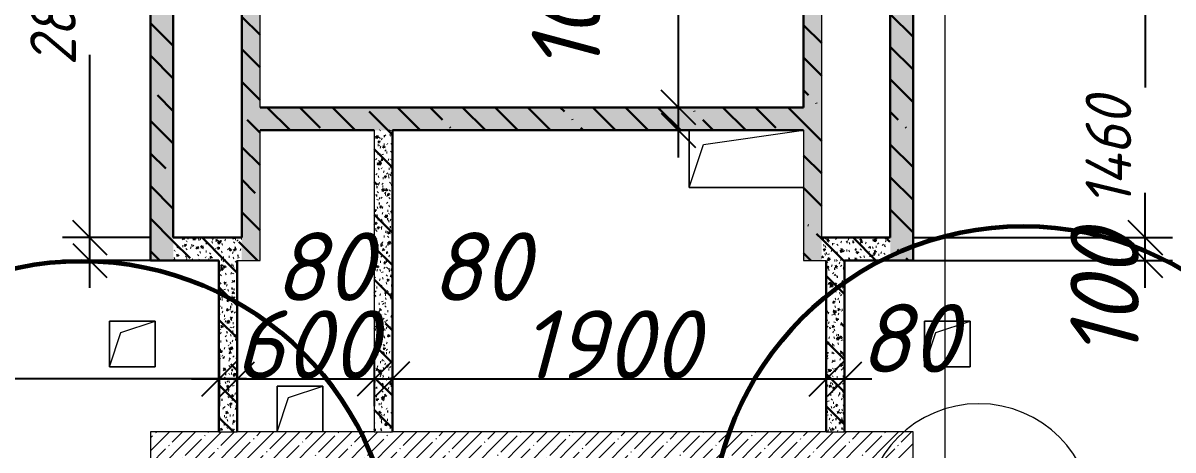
# Model space of a CAD drawing. Header units: millimetres. Extents: x 12986 to 523328, y -9759 to 30092.
# Drawn here: x 305618 to 310655, y 1135 to 3003 of the extents above; entities that cross this region are included whole.
import ezdxf

# ---------------------------------------------------------------- set-up
doc = ezdxf.new("R2010")
doc.units = ezdxf.units.MM
for name, color, linetype, lineweight in [('0) ПГП', 1, 'Continuous', 30), ('2) Расчет', 1, 'Continuous', 30), ('4) ПГП красный расчет', 12, 'Continuous', 30), ('A-ANNO-DIMS', 7, 'Continuous', 9), ('A-AREA-IDEN', 7, 'Continuous', 9), ('A-FLOR', 7, 'Continuous', 9), ('A-GENM', 7, 'Continuous', 9), ('A-WALL-FNSH-4', 250, 'Continuous', 13), ('A-WALL-PATT-1', 7, 'Continuous', 5), ('Оси-1', 7, 'Continuous', 20)]:
    doc.layers.add(name, color=color, linetype=linetype, lineweight=lineweight)
doc.layers.add('0)Допникки кружки', color=7, linetype='Continuous', plot=False)
doc.layers.add('A-WALL-3', color=7, linetype='Continuous', lineweight=5, true_color=0x000000)
doc.layers.add('A-WALL-5', color=7, linetype='Continuous', lineweight=13, true_color=0x008000)
doc.styles.add('ISOCPEUR_I_2', font='isocpeui.ttf', dxfattribs={"height": 300})
doc.styles.add('ISOCPEUR_I_3', font='isocpeui.ttf', dxfattribs={"width": 0.9, "height": 200})
doc.dimstyles.new('ISO-2_0_0_9К_СРЕДНИЙ', dxfattribs={"dimscale": 304.8, "dimtxt": 199.196235, "dimasz": 0.492126, "dimexe": 0.393701, "dimexo": 0, "dimgap": 0, "dimtad": 1, "dimdec": 0, "dimzin": 0, "dimdsep": 46, "dimtxsty": 'ISOCPEUR_I_2', "dimblk1": 'OBLIQUE', "dimblk2": 'OBLIQUE', "dimsah": 1, "dimcen": 0.09, "dimdle": 0.393701, "dimazin": 0, "dimtfac": 1, "dimtdec": 4, "dimtix": 1, "dimtmove": 2, "dimatfit": 3, "dimfxl": 1, "dimtvp": 1, "dimtolj": 1, "dimtzin": 0, "dimarcsym": 2})
doc.dimstyles.new('ISO-2_0_0_9К_СРЕДНИЙ_1', dxfattribs={"dimscale": 304.8, "dimtxt": 199.196235, "dimasz": 0.492126, "dimexe": 0.393701, "dimexo": 0, "dimgap": 0, "dimtad": 1, "dimdec": 0, "dimzin": 0, "dimdsep": 46, "dimtxsty": 'ISOCPEUR_I_3', "dimblk1": 'OBLIQUE', "dimblk2": 'OBLIQUE', "dimsah": 1, "dimcen": 0.09, "dimdle": 0.393701, "dimazin": 0, "dimtfac": 1, "dimtdec": 4, "dimtix": 1, "dimtmove": 2, "dimatfit": 3, "dimfxl": 1, "dimtvp": 1, "dimtolj": 1, "dimtzin": 0, "dimarcsym": 2})
doc.dimstyles.new('ISO-2_0_0_9К_СРЕДНИЙ_2', dxfattribs={"dimscale": 304.8, "dimtxt": 199.196235, "dimasz": 0.492126, "dimexe": 0.393701, "dimexo": 0, "dimgap": 0, "dimtad": 1, "dimdec": 0, "dimzin": 0, "dimdsep": 46, "dimtxsty": 'ISOCPEUR_I_2', "dimblk1": 'OBLIQUE', "dimblk2": 'OBLIQUE', "dimsah": 1, "dimcen": 0.09, "dimdle": 0.393701, "dimazin": 0, "dimtfac": 1, "dimtdec": 4, "dimtix": 1, "dimtmove": 0, "dimatfit": 3, "dimfxl": 1, "dimtvp": 1, "dimtolj": 1, "dimtzin": 0, "dimarcsym": 2})
pattern_1 = [(50, (239096.85, -2765.93), (72.873764, -6.37607), [7.62, -83.82]), (355, (239096.85, -2765.93), (-14.09699, 76.422444), [6.096, -67.056]), (100.451, (239102.924, -2766.464), (58.776964, 70.04687), [6.476, -71.236]), (46.184, (239096.85, -2745.61), (108.43142, -16.81745), [11.43, -125.73]), (96.636, (239105.89, -2747.01), (94.961, 98.97089), [9.714, -106.854]), (351.184, (239096.85, -2745.61), (94.96227, 98.97018), [9.144, -100.584]), (21, (239107.01, -2750.69), (60.64565, -40.90654), [7.62, -83.82]), (326, (239107.01, -2750.69), (24.72083, 73.67493), [6.096, -67.056]), (71.451, (239112.065, -2754.1), (85.36689, 32.76874), [6.476, -71.236]), (37.5, (239096.85, -2765.933), (1.235525, 33.8224325), [3.353, -62.89, 3.353, -64.719, -67.31]), (37.5, (239096.85, -2765.933), (1.235525, 33.8224325), [-134.315, 3.353, -63.957]), (7.5, (239096.85, -2765.933), (26.728146, 40.07255), [3.353, -35.458, 3.353, -61.366, -25.654]), (7.5, (239096.85, -2765.933), (26.728146, 40.07255), [-103.53, 3.353, -22.301]), (327.5, (239074.194, -2765.933), (54.236318, -2.292117), [3.353, -22.047, 3.353, -75.895, -105.156]), (327.5, (239074.194, -2765.933), (54.236318, -2.292117), [-104.648, 3.353, -101.803]), (317.5, (239064.034, -2765.933), (59.25158, 10.17014), [3.353, -29.667, 3.353, -49.276, -74.676]), (317.5, (239064.034, -2765.933), (59.25158, 10.17014), [-85.649, 3.353, -71.323])]
pattern_2 = [(135, (239096.85, -2765.93), (-142.5612, -142.5612), []), (135, (239239.41, -2765.93), (-142.5612, -142.5612), [252.016, -50.403, 3.353, -47.05])]

# ---------------------------------------------------------------- blocks, each defined once
blk = doc.blocks.new('AR_Отверстие прямоугольное _в плите_ - AR_Отверстие прямоугольное _в плите_-V57-АР1_1_Кладочный план 2 этажа')
at = {"layer": 'A-GENM'}
for p, q in [((100, 100), (-100, 100)), ((-100, 100), (-100, -100)), ((-50, 50), (100, 100)), ((100, -100), (100, 100)), ((-100, -100), (-50, 50)), ((-100, -100), (100, -100))]:
    blk.add_line(p, q, dxfattribs=at)
blk = doc.blocks.new('AR_Отверстие прямоугольное _в плите_ - AR_Отверстие прямоугольное _в плите_-V58-АР1_1_Кладочный план 2 этажа')
at = {"layer": 'A-GENM'}
for p, q in [((100, 100), (-100, 100)), ((-100, 100), (-100, -100)), ((-50, 50), (100, 100)), ((100, -100), (100, 100)), ((-100, -100), (-50, 50))]:
    blk.add_line(p, q, dxfattribs=at)
blk = doc.blocks.new('AR_Отверстие прямоугольное _в плите_ - AR_Отверстие прямоугольное _в плите_-V55-АР1_1_Кладочный план 2 этажа')
at = {"layer": 'A-GENM'}
for p, q in [((-250, 125), (-250, -125)), ((-187.5, 62.5), (250, 125)), ((-250, -125), (-187.5, 62.5)), ((-250, -125), (250, -125))]:
    blk.add_line(p, q, dxfattribs=at)
blk = doc.blocks.new('_Oblique')
at = {"color": 0, "linetype": 'ByBlock', "lineweight": -2}
blk.add_line((-0.5, -0.5), (0.5, 0.5), dxfattribs=at)
blk = doc.blocks.new('*D2237')
at = {"layer": 'A-ANNO-DIMS', "color": 0, "lineweight": -2, "transparency": 16777216}
for p, q in [((310533.9, 1844.1), (310533.9, 2184.1)), ((309519.9, 2064.1), (310653.9, 2064.1)), ((309457.6, 1964.1), (310653.9, 1964.1))]:
    blk.add_line(p, q, dxfattribs=at)
at = {"layer": 'Defpoints', "color": 0, "transparency": 16777216}
for p in [(309519.9, 2064.1), (310533.9, 2064.1), (309457.6, 1964.1)]:
    blk.add_point(p, dxfattribs=at)
at = {"layer": 'A-ANNO-DIMS', "color": 0, "lineweight": -2, "transparency": 16777216, "xscale": 150, "yscale": 150, "zscale": 150}
for p, rotation in [((310533.9, 2064.1), 90), ((310533.9, 1964.1), 270)]:
    blk.add_blockref('_Oblique', p, dxfattribs=dict(at, rotation=rotation))
at = {"layer": 'A-ANNO-DIMS', "color": 0, "transparency": 16777216, "insert": (310205.9, 1529.8), "char_height": 300, "width": 409.118, "attachment_point": 1, "rotation": 90, "line_spacing_factor": 1.149209, "style": 'ISOCPEUR_I_2'}
blk.add_mtext('\\A1;100', dxfattribs=at)
blk = doc.blocks.new('*D2238')
at = {"layer": 'A-ANNO-DIMS', "color": 0, "lineweight": -2, "transparency": 16777216}
for p, q in [((310533.9, 3644.1), (310533.9, 2720.6)), ((309519.9, 3524.1), (310653.9, 3524.1)), ((310533.9, 1944.1), (310533.9, 2259.8)), ((309519.9, 2064.1), (310653.9, 2064.1))]:
    blk.add_line(p, q, dxfattribs=at)
at = {"layer": 'Defpoints', "color": 0, "transparency": 16777216}
for p in [(309519.9, 3524.1), (310533.9, 3524.1), (309519.9, 2064.1)]:
    blk.add_point(p, dxfattribs=at)
at = {"layer": 'A-ANNO-DIMS', "color": 0, "lineweight": -2, "transparency": 16777216, "xscale": 150, "yscale": 150, "zscale": 150}
for p, rotation in [((310533.9, 3524.1), 90), ((310533.9, 2064.1), 270)]:
    blk.add_blockref('_Oblique', p, dxfattribs=dict(at, rotation=rotation))
at = {"layer": 'A-ANNO-DIMS', "color": 0, "transparency": 16777216, "insert": (310272.6, 2200.6), "char_height": 200, "width": 579.201, "attachment_point": 1, "rotation": 90, "line_spacing_factor": 1.149209, "style": 'ISOCPEUR_I_3'}
blk.add_mtext('\\A1;1460', dxfattribs=at)
blk = doc.blocks.new('*D2241')
at = {"layer": 'A-ANNO-DIMS', "color": 0, "lineweight": -2, "transparency": 16777216}
for p, q in [((305911.3, 1844.1), (305911.3, 2184.1)), ((306173.8, 2064.1), (305791.3, 2064.1)), ((306176.9, 1964.1), (305791.3, 1964.1))]:
    blk.add_line(p, q, dxfattribs=at)
at = {"layer": 'Defpoints', "color": 0, "transparency": 16777216}
for p in [(305911.3, 2064.1), (306173.8, 2064.1), (306176.9, 1964.1)]:
    blk.add_point(p, dxfattribs=at)
at = {"layer": 'A-ANNO-DIMS', "color": 0, "lineweight": -2, "transparency": 16777216, "xscale": 150, "yscale": 150, "zscale": 150}
for p, rotation in [((305911.3, 2064.1), 90), ((305911.3, 1964.1), 270)]:
    blk.add_blockref('_Oblique', p, dxfattribs=dict(at, rotation=rotation))
at = {"layer": 'A-ANNO-DIMS', "color": 0, "transparency": 16777216, "insert": (305173.5, 2125.7), "char_height": 300, "width": 409.118, "attachment_point": 1, "rotation": 90, "line_spacing_factor": 1.149209, "style": 'ISOCPEUR_I_2'}
blk.add_mtext('\\A1;100', dxfattribs=at)
blk = doc.blocks.new('*D2242')
at = {"layer": 'A-ANNO-DIMS', "color": 0, "lineweight": -2, "transparency": 16777216}
for p, q in [((305911.3, 5034.1), (305911.3, 3377)), ((306033.8, 4914.1), (305791.3, 4914.1)), ((305911.3, 1944.1), (305911.3, 2864.2)), ((306173.8, 2064.1), (305791.3, 2064.1))]:
    blk.add_line(p, q, dxfattribs=at)
at = {"layer": 'Defpoints', "color": 0, "transparency": 16777216}
for p in [(305911.3, 4914.1), (306033.8, 4914.1), (306173.8, 2064.1)]:
    blk.add_point(p, dxfattribs=at)
at = {"layer": 'A-ANNO-DIMS', "color": 0, "lineweight": -2, "transparency": 16777216, "xscale": 150, "yscale": 150, "zscale": 150}
for p, rotation in [((305911.3, 4914.1), 90), ((305911.3, 2064.1), 270)]:
    blk.add_blockref('_Oblique', p, dxfattribs=dict(at, rotation=rotation))
at = {"layer": 'A-ANNO-DIMS', "color": 0, "transparency": 16777216, "insert": (305650, 2817.2), "char_height": 200, "width": 606.782, "attachment_point": 1, "rotation": 90, "line_spacing_factor": 1.149209, "style": 'ISOCPEUR_I_3'}
blk.add_mtext('\\A1;2850', dxfattribs=at)
blk = doc.blocks.new('*D2559')
at = {"layer": 'A-ANNO-DIMS', "color": 0, "lineweight": -2, "transparency": 16777216}
for p, q in [((308489.1, 2414.1), (308489.1, 2754.1)), ((308383, 2634.1), (308609.1, 2634.1)), ((308383, 2534.1), (308609.1, 2534.1))]:
    blk.add_line(p, q, dxfattribs=at)
at = {"layer": 'Defpoints', "color": 0, "transparency": 16777216}
for p in [(308383, 2634.1), (308489.1, 2634.1), (308383, 2534.1)]:
    blk.add_point(p, dxfattribs=at)
at = {"layer": 'A-ANNO-DIMS', "color": 0, "lineweight": -2, "transparency": 16777216, "xscale": 150, "yscale": 150, "zscale": 150}
for p, rotation in [((308489.1, 2634.1), 90), ((308489.1, 2534.1), 270)]:
    blk.add_blockref('_Oblique', p, dxfattribs=dict(at, rotation=rotation))
at = {"layer": 'A-ANNO-DIMS', "color": 0, "transparency": 16777216, "insert": (307846.8, 2783.6), "char_height": 300, "width": 409.118, "attachment_point": 1, "rotation": 90, "line_spacing_factor": 1.149209, "style": 'ISOCPEUR_I_2'}
blk.add_mtext('\\A1;100', dxfattribs=at)
blk = doc.blocks.new('*D2560')
at = {"layer": 'A-ANNO-DIMS', "color": 0, "lineweight": -2, "transparency": 16777216}
for p, q in [((308489.1, 2514.1), (308489.1, 5034.1)), ((308383, 4914.1), (308609.1, 4914.1)), ((308383, 2634.1), (308609.1, 2634.1))]:
    blk.add_line(p, q, dxfattribs=at)
at = {"layer": 'Defpoints', "color": 0, "transparency": 16777216}
for p in [(308383, 4914.1), (308489.1, 4914.1), (308383, 2634.1)]:
    blk.add_point(p, dxfattribs=at)
at = {"layer": 'A-ANNO-DIMS', "color": 0, "lineweight": -2, "transparency": 16777216, "xscale": 150, "yscale": 150, "zscale": 150}
for p, rotation in [((308489.1, 4914.1), 90), ((308489.1, 2634.1), 270)]:
    blk.add_blockref('_Oblique', p, dxfattribs=dict(at, rotation=rotation))
at = {"layer": 'A-ANNO-DIMS', "color": 0, "transparency": 16777216, "insert": (308339.1, 3774.1), "char_height": 300, "width": 606.782, "attachment_point": 5, "rotation": 90, "style": 'ISOCPEUR_I_2'}
blk.add_mtext('\\A1;2280', dxfattribs=at)
blk = doc.blocks.new('*D2565')
at = {"layer": 'A-ANNO-DIMS', "color": 0, "lineweight": -2, "transparency": 16777216}
for p, q in [((304726.9, 1552.2), (304726.9, 1326.2)), ((306476.9, 1552.2), (306476.9, 1326.2)), ((304606.9, 1446.2), (305107.3, 1446.2)), ((306596.9, 1446.2), (305549.5, 1446.2))]:
    blk.add_line(p, q, dxfattribs=at)
at = {"layer": 'Defpoints', "color": 0, "transparency": 16777216}
for p in [(304726.9, 1552.2), (306476.9, 1552.2), (306476.9, 1446.2)]:
    blk.add_point(p, dxfattribs=at)
at = {"layer": 'A-ANNO-DIMS', "color": 0, "lineweight": -2, "transparency": 16777216, "xscale": 150, "yscale": 150, "zscale": 150, "rotation": 180}
blk.add_blockref('_Oblique', (304726.9, 1446.2), dxfattribs=at)
at = {"layer": 'A-ANNO-DIMS', "color": 0, "lineweight": -2, "transparency": 16777216, "xscale": 150, "yscale": 150, "zscale": 150}
blk.add_blockref('_Oblique', (306476.9, 1446.2), dxfattribs=at)
at = {"layer": 'A-ANNO-DIMS', "color": 0, "transparency": 16777216, "insert": (305048, 1707.5), "char_height": 200, "width": 560.814, "attachment_point": 1, "line_spacing_factor": 1.149209, "style": 'ISOCPEUR_I_3'}
blk.add_mtext('\\A1;1750', dxfattribs=at)
blk = doc.blocks.new('*D2566')
at = {"layer": 'A-ANNO-DIMS', "color": 0, "lineweight": -2, "transparency": 16777216}
for p, q in [((306476.9, 1552.2), (306476.9, 1326.2)), ((306556.9, 1552.2), (306556.9, 1326.2)), ((306356.9, 1446.2), (306676.9, 1446.2))]:
    blk.add_line(p, q, dxfattribs=at)
at = {"layer": 'Defpoints', "color": 0, "transparency": 16777216}
for p in [(306476.9, 1552.2), (306556.9, 1552.2), (306556.9, 1446.2)]:
    blk.add_point(p, dxfattribs=at)
at = {"layer": 'A-ANNO-DIMS', "color": 0, "lineweight": -2, "transparency": 16777216, "xscale": 150, "yscale": 150, "zscale": 150, "rotation": 180}
blk.add_blockref('_Oblique', (306476.9, 1446.2), dxfattribs=at)
at = {"layer": 'A-ANNO-DIMS', "color": 0, "lineweight": -2, "transparency": 16777216, "xscale": 150, "yscale": 150, "zscale": 150}
blk.add_blockref('_Oblique', (306556.9, 1446.2), dxfattribs=at)
at = {"layer": 'A-ANNO-DIMS', "color": 0, "transparency": 16777216, "insert": (306715.8, 2087.4), "char_height": 300, "width": 303.391, "attachment_point": 1, "line_spacing_factor": 1.149209, "style": 'ISOCPEUR_I_2'}
blk.add_mtext('\\A1;80', dxfattribs=at)
blk = doc.blocks.new('*D2567')
at = {"layer": 'A-ANNO-DIMS', "color": 0, "lineweight": -2, "transparency": 16777216}
for p, q in [((306556.9, 1552.2), (306556.9, 1326.2)), ((307156.9, 1552.2), (307156.9, 1326.2)), ((306556.9, 1446.2), (306406.9, 1446.2)), ((306556.9, 1446.2), (307156.9, 1446.2)), ((307156.9, 1446.2), (307306.9, 1446.2))]:
    blk.add_line(p, q, dxfattribs=at)
at = {"layer": 'Defpoints', "color": 0, "transparency": 16777216}
for p in [(306556.9, 1552.2), (307156.9, 1552.2), (307156.9, 1446.2)]:
    blk.add_point(p, dxfattribs=at)
at = {"layer": 'A-ANNO-DIMS', "color": 0, "lineweight": -2, "transparency": 16777216, "xscale": 150, "yscale": 150, "zscale": 150}
blk.add_blockref('_Oblique', (306556.9, 1446.2), dxfattribs=at)
at = {"layer": 'A-ANNO-DIMS', "color": 0, "lineweight": -2, "transparency": 16777216, "xscale": 150, "yscale": 150, "zscale": 150, "rotation": 180}
blk.add_blockref('_Oblique', (307156.9, 1446.2), dxfattribs=at)
at = {"layer": 'A-ANNO-DIMS', "color": 0, "transparency": 16777216, "insert": (306856.9, 1596.2), "char_height": 300, "width": 455.087, "attachment_point": 5, "style": 'ISOCPEUR_I_2'}
blk.add_mtext('\\A1;600', dxfattribs=at)
blk = doc.blocks.new('*D2568')
at = {"layer": 'A-ANNO-DIMS', "color": 0, "lineweight": -2, "transparency": 16777216}
for p, q in [((307156.9, 1552.2), (307156.9, 1326.2)), ((307236.9, 1552.2), (307236.9, 1326.2)), ((307036.9, 1446.2), (307356.9, 1446.2))]:
    blk.add_line(p, q, dxfattribs=at)
at = {"layer": 'Defpoints', "color": 0, "transparency": 16777216}
for p in [(307156.9, 1552.2), (307236.9, 1552.2), (307236.9, 1446.2)]:
    blk.add_point(p, dxfattribs=at)
at = {"layer": 'A-ANNO-DIMS', "color": 0, "lineweight": -2, "transparency": 16777216, "xscale": 150, "yscale": 150, "zscale": 150, "rotation": 180}
blk.add_blockref('_Oblique', (307156.9, 1446.2), dxfattribs=at)
at = {"layer": 'A-ANNO-DIMS', "color": 0, "lineweight": -2, "transparency": 16777216, "xscale": 150, "yscale": 150, "zscale": 150}
blk.add_blockref('_Oblique', (307236.9, 1446.2), dxfattribs=at)
at = {"layer": 'A-ANNO-DIMS', "color": 0, "transparency": 16777216, "insert": (307403.2, 2087.4), "char_height": 300, "width": 303.391, "attachment_point": 1, "line_spacing_factor": 1.149209, "style": 'ISOCPEUR_I_2'}
blk.add_mtext('\\A1;80', dxfattribs=at)
blk = doc.blocks.new('*D2569')
at = {"layer": 'A-ANNO-DIMS', "color": 0, "lineweight": -2, "transparency": 16777216}
for p, q in [((307236.9, 1552.2), (307236.9, 1326.2)), ((309136.9, 1552.2), (309136.9, 1326.2)), ((307116.9, 1446.2), (309256.9, 1446.2))]:
    blk.add_line(p, q, dxfattribs=at)
at = {"layer": 'Defpoints', "color": 0, "transparency": 16777216}
for p in [(307236.9, 1552.2), (309136.9, 1552.2), (309136.9, 1446.2)]:
    blk.add_point(p, dxfattribs=at)
at = {"layer": 'A-ANNO-DIMS', "color": 0, "lineweight": -2, "transparency": 16777216, "xscale": 150, "yscale": 150, "zscale": 150, "rotation": 180}
blk.add_blockref('_Oblique', (307236.9, 1446.2), dxfattribs=at)
at = {"layer": 'A-ANNO-DIMS', "color": 0, "lineweight": -2, "transparency": 16777216, "xscale": 150, "yscale": 150, "zscale": 150}
blk.add_blockref('_Oblique', (309136.9, 1446.2), dxfattribs=at)
at = {"layer": 'A-ANNO-DIMS', "color": 0, "transparency": 16777216, "insert": (308186.9, 1596.2), "char_height": 300, "width": 560.814, "attachment_point": 5, "style": 'ISOCPEUR_I_2'}
blk.add_mtext('\\A1;1900', dxfattribs=at)
blk = doc.blocks.new('*D2570')
at = {"layer": 'A-ANNO-DIMS', "color": 0, "lineweight": -2, "transparency": 16777216}
for p, q in [((309136.9, 1552.2), (309136.9, 1326.2)), ((309216.9, 1552.2), (309216.9, 1326.2)), ((309016.9, 1446.2), (309336.9, 1446.2))]:
    blk.add_line(p, q, dxfattribs=at)
at = {"layer": 'Defpoints', "color": 0, "transparency": 16777216}
for p in [(309136.9, 1552.2), (309216.9, 1552.2), (309216.9, 1446.2)]:
    blk.add_point(p, dxfattribs=at)
at = {"layer": 'A-ANNO-DIMS', "color": 0, "lineweight": -2, "transparency": 16777216, "xscale": 150, "yscale": 150, "zscale": 150, "rotation": 180}
blk.add_blockref('_Oblique', (309136.9, 1446.2), dxfattribs=at)
at = {"layer": 'A-ANNO-DIMS', "color": 0, "lineweight": -2, "transparency": 16777216, "xscale": 150, "yscale": 150, "zscale": 150}
blk.add_blockref('_Oblique', (309216.9, 1446.2), dxfattribs=at)
at = {"layer": 'A-ANNO-DIMS', "color": 0, "transparency": 16777216, "insert": (309279.9, 1774.1), "char_height": 300, "width": 303.391, "attachment_point": 1, "line_spacing_factor": 1.149209, "style": 'ISOCPEUR_I_2'}
blk.add_mtext('\\A1;80', dxfattribs=at)
blk = doc.blocks.new('Марка_Помещения - Номер-25198446-Объем проектирования 2 этажа')
at = {"layer": 'A-AREA-IDEN'}
for start, end in [(360, 180), (180, 360)]:
    blk.add_arc((0, 0), 2.5, start, end, dxfattribs=at)

msp = doc.modelspace()

# ---------------------------------------------------------------- hatches: boundary and pattern name
at = {"layer": '0) ПГП'}
h = msp.add_hatch(dxfattribs=at)
h.set_pattern_fill('FP_25', color=256, style=0, pattern_type=2)
h.set_pattern_definition(pattern_1)
h.paths.add_polyline_path([(306276.85079, 1964.0673), (306276.85079, 4914.06731), (306176.85079, 4914.06731), (306176.85079, 1964.0673)], flags=0)
h = msp.add_hatch(dxfattribs=at)
h.set_pattern_fill('FP_26', color=256, style=0, pattern_type=2)
h.set_pattern_definition(pattern_2)
h.paths.add_polyline_path([(306276.85079, 1964.0673), (306276.85079, 4914.06731), (306176.85079, 4914.06731), (306176.85079, 1964.0673)], flags=0)
h = msp.add_hatch(dxfattribs=at)
h.set_pattern_fill('FP_25', color=256, style=0, pattern_type=2)
h.set_pattern_definition(pattern_1)
h.paths.add_polyline_path([(306576.85079, 1964.0673), (306656.85079, 1964.0673), (306656.85079, 4914.06731), (306576.85079, 4914.06731), (306576.85079, 2064.0673)], flags=0)
h = msp.add_hatch(dxfattribs=at)
h.set_pattern_fill('FP_26', color=256, style=0, pattern_type=2)
h.set_pattern_definition(pattern_2)
h.paths.add_polyline_path([(306576.85079, 1964.0673), (306656.85079, 1964.0673), (306656.85079, 4914.06731), (306576.85079, 4914.06731), (306576.85079, 2064.0673)], flags=0)
h = msp.add_hatch(dxfattribs=at)
h.set_pattern_fill('FP_25', color=256, style=0, pattern_type=2)
h.set_pattern_definition(pattern_1)
h.paths.add_polyline_path([(309116.85081, 1964.0673), (309116.85081, 4914.06731), (309036.85081, 4914.06731), (309036.85081, 1964.0673)], flags=0)
h = msp.add_hatch(dxfattribs=at)
h.set_pattern_fill('FP_26', color=256, style=0, pattern_type=2)
h.set_pattern_definition(pattern_2)
h.paths.add_polyline_path([(309116.85081, 1964.0673), (309116.85081, 4914.06731), (309036.85081, 4914.06731), (309036.85081, 1964.0673)], flags=0)
h = msp.add_hatch(dxfattribs=at)
h.set_pattern_fill('FP_25', color=256, style=0, pattern_type=2)
h.set_pattern_definition(pattern_1)
h.paths.add_polyline_path([(309416.85081, 1964.0673), (309516.85081, 1964.0673), (309516.85081, 4914.06731), (309416.85081, 4914.06731), (309416.85081, 2064.0673)], flags=0)
h = msp.add_hatch(dxfattribs=at)
h.set_pattern_fill('FP_26', color=256, style=0, pattern_type=2)
h.set_pattern_definition(pattern_2)
h.paths.add_polyline_path([(309416.85081, 1964.0673), (309516.85081, 1964.0673), (309516.85081, 4914.06731), (309416.85081, 4914.06731), (309416.85081, 2064.0673)], flags=0)
h = msp.add_hatch(dxfattribs=at)
h.set_pattern_fill('FP_25', color=256, style=0, pattern_type=2)
h.set_pattern_definition(pattern_1)
h.paths.add_polyline_path([(307949.19456, 2534.0673), (309036.85081, 2534.0673), (309036.85081, 2634.0673), (306656.85079, 2634.0673), (306656.85079, 2534.0673), (307236.85081, 2534.0673)], flags=0)
h = msp.add_hatch(dxfattribs=at)
h.set_pattern_fill('FP_26', color=256, style=0, pattern_type=2)
h.set_pattern_definition(pattern_2)
h.paths.add_polyline_path([(307949.19456, 2534.0673), (309036.85081, 2534.0673), (309036.85081, 2634.0673), (306656.85079, 2634.0673), (306656.85079, 2534.0673), (307236.85081, 2534.0673)], flags=0)
h = msp.add_hatch(dxfattribs=at)
h.set_pattern_fill('FP_25', color=256, style=0, pattern_type=2)
h.set_pattern_definition(pattern_1)
h.paths.add_polyline_path([(307236.85081, 1214.0673), (307236.85081, 2534.0673), (307156.85081, 2534.0673), (307156.85081, 1214.0673)], flags=0)
h = msp.add_hatch(dxfattribs=at)
h.set_pattern_fill('FP_26', color=256, style=0, pattern_type=2)
h.set_pattern_definition(pattern_2)
h.paths.add_polyline_path([(307236.85081, 1214.0673), (307236.85081, 2534.0673), (307156.85081, 2534.0673), (307156.85081, 1214.0673)], flags=0)
h = msp.add_hatch(dxfattribs=at)
h.set_pattern_fill('FP_25', color=256, style=0, pattern_type=2)
h.set_pattern_definition(pattern_1)
h.paths.add_polyline_path([(306576.85079, 1964.0673), (306576.85079, 2064.0673), (306276.85079, 2064.0673), (306276.85079, 1964.0673), (306556.85079, 1964.0673)], flags=0)
h = msp.add_hatch(dxfattribs=at)
h.set_pattern_fill('FP_26', color=256, style=0, pattern_type=2)
h.set_pattern_definition(pattern_2)
h.paths.add_polyline_path([(306576.85079, 1964.0673), (306576.85079, 2064.0673), (306276.85079, 2064.0673), (306276.85079, 1964.0673), (306556.85079, 1964.0673)], flags=0)
h = msp.add_hatch(dxfattribs=at)
h.set_pattern_fill('FP_25', color=256, style=0, pattern_type=2)
h.set_pattern_definition(pattern_1)
h.paths.add_polyline_path([(309136.85079, 1964.0673), (309416.85081, 1964.0673), (309416.85081, 2064.0673), (309116.85081, 2064.0673), (309116.85081, 1964.0673)], flags=0)
h = msp.add_hatch(dxfattribs=at)
h.set_pattern_fill('FP_26', color=256, style=0, pattern_type=2)
h.set_pattern_definition(pattern_2)
h.paths.add_polyline_path([(309136.85079, 1964.0673), (309416.85081, 1964.0673), (309416.85081, 2064.0673), (309116.85081, 2064.0673), (309116.85081, 1964.0673)], flags=0)
h = msp.add_hatch(dxfattribs=at)
h.set_pattern_fill('FP_25', color=256, style=0, pattern_type=2)
h.set_pattern_definition(pattern_1)
h.paths.add_polyline_path([(306476.85079, 1214.0673), (306556.85079, 1214.0673), (306556.85079, 1964.0673), (306476.85079, 1964.0673), (306476.85079, 1626.94875)], flags=0)
h = msp.add_hatch(dxfattribs=at)
h.set_pattern_fill('FP_26', color=256, style=0, pattern_type=2)
h.set_pattern_definition(pattern_2)
h.paths.add_polyline_path([(306476.85079, 1214.0673), (306556.85079, 1214.0673), (306556.85079, 1964.0673), (306476.85079, 1964.0673), (306476.85079, 1626.94875)], flags=0)
h = msp.add_hatch(dxfattribs=at)
h.set_pattern_fill('FP_25', color=256, style=0, pattern_type=2)
h.set_pattern_definition(pattern_1)
h.paths.add_polyline_path([(309136.85079, 1214.0673), (309216.85079, 1214.0673), (309216.85079, 1964.0673), (309136.85079, 1964.0673), (309136.85079, 1626.94875)], flags=0)
h = msp.add_hatch(dxfattribs=at)
h.set_pattern_fill('FP_26', color=256, style=0, pattern_type=2)
h.set_pattern_definition(pattern_2)
h.paths.add_polyline_path([(309136.85079, 1214.0673), (309216.85079, 1214.0673), (309216.85079, 1964.0673), (309136.85079, 1964.0673), (309136.85079, 1626.94875)], flags=0)
at = {"layer": 'A-WALL-PATT-1'}
h = msp.add_hatch(dxfattribs=at)
h.set_pattern_fill('FP_7', color=256, style=0, pattern_type=2)
h.set_pattern_definition([(45, (239096.85, -2765.93), (-57.02463, 57.02463), []), (45, (239153.876, -2765.93), (-57.02463, 57.02463), [100.806, -20.161, 3.353, -16.808])])
h.paths.add_polyline_path([(308241.85081, 994.0673), (309516.85081, 994.0673), (309516.85081, 1214.0673), (306176.85079, 1214.0673), (306176.85079, 994.0673), (308161.85081, 994.0673)], flags=0)

# ---------------------------------------------------------------- linework, layer by layer
at = {"layer": '0) ПГП'}
for p, q in [((306276.85079, 2064.0673), (306276.85079, 4914.06731)), ((309416.85081, 3524.0673), (309416.85081, 2064.0673)), ((306656.85079, 2534.0673), (307156.85081, 2534.0673)), ((307236.85081, 2534.0673), (309036.85081, 2534.0673)), ((306176.85079, 1964.0673), (306476.85079, 1964.0673)), ((306476.85079, 1964.0673), (306476.85079, 1214.0673)), ((309136.85079, 1964.0673), (309136.85079, 1214.0673)), ((309216.85079, 1964.0673), (309516.85081, 1964.0673))]:
    msp.add_line(p, q, dxfattribs=at)
at = {"layer": '0)Допникки кружки', "color": 6, "lineweight": 60}
for centre in [(309999.94535, 744.72074), (305876.23642, 592.45293)]:
    msp.add_circle(centre, 1369.38563, dxfattribs=at)
at = {"layer": '2) Расчет'}
for p, q in [((306176.85079, 4914.06731), (306176.85079, 1964.0673)), ((309516.85081, 1964.0673), (309516.85081, 4914.06731)), ((306576.85079, 2064.0673), (306276.85079, 2064.0673)), ((309416.85081, 2064.0673), (309116.85081, 2064.0673)), ((306556.85079, 1214.0673), (306556.85079, 1964.0673)), ((309216.85079, 1214.0673), (309216.85079, 1964.0673))]:
    msp.add_line(p, q, dxfattribs=at)
at = {"layer": '4) ПГП красный расчет'}
for p, q in [((306576.85079, 4914.06731), (306576.85079, 2064.0673)), ((309036.85081, 4914.06731), (309036.85081, 2634.0673)), ((309036.85081, 2634.0673), (306656.85079, 2634.0673)), ((307236.85081, 1214.0673), (307236.85081, 2534.0673))]:
    msp.add_line(p, q, dxfattribs=at)
at = {"layer": 'A-FLOR'}
for p, q in [((308536.85081, 2284.0673), (308536.85081, 2534.0673)), ((309036.85081, 2284.0673), (308536.85081, 2284.0673)), ((305996.85079, 1699.06748), (306196.85079, 1699.06748)), ((305996.85079, 1499.06748), (305996.85079, 1699.06748)), ((306196.85079, 1699.06748), (306196.85079, 1499.06748)), ((309566.85081, 1699.06748), (309766.85081, 1699.06748)), ((309566.85081, 1499.06748), (309566.85081, 1699.06748)), ((309766.85081, 1699.06748), (309766.85081, 1499.06748)), ((306196.85079, 1499.06748), (305996.85079, 1499.06748)), ((309766.85081, 1499.06748), (309566.85081, 1499.06748)), ((306731.85081, 1414.0673), (306931.85081, 1414.0673)), ((306731.85081, 1214.0673), (306731.85081, 1414.0673)), ((306931.85081, 1414.0673), (306931.85081, 1214.0673))]:
    msp.add_line(p, q, dxfattribs=at)
at = {"layer": 'A-WALL-3'}
for p, q in [((306476.85079, 1214.0673), (306176.85079, 1214.0673)), ((306176.85079, 1214.0673), (306176.85079, 994.0673)), ((307156.85081, 1214.0673), (306556.85079, 1214.0673)), ((309136.85079, 1214.0673), (307236.85081, 1214.0673)), ((309516.85081, 1214.0673), (309216.85079, 1214.0673)), ((309516.85081, 994.0673), (309516.85081, 1214.0673))]:
    msp.add_line(p, q, dxfattribs=at)
at = {"layer": 'A-WALL-5'}
for p, q in [((306476.85079, 1214.0673), (306556.85079, 1214.0673)), ((307156.85081, 1214.0673), (307236.85081, 1214.0673)), ((309136.85079, 1214.0673), (309216.85079, 1214.0673))]:
    msp.add_line(p, q, dxfattribs=at)
at = {"layer": 'A-WALL-FNSH-4'}
for p, q in [((306656.85079, 2634.0673), (306656.85079, 4914.06731)), ((309116.85081, 2064.0673), (309116.85081, 3524.0673)), ((306656.85079, 1964.0673), (306656.85079, 2534.0673)), ((307156.85081, 2534.0673), (307156.85081, 1214.0673)), ((309036.85081, 2534.0673), (309036.85081, 1964.0673)), ((306556.85079, 1964.0673), (306656.85079, 1964.0673)), ((309036.85081, 1964.0673), (309136.85079, 1964.0673))]:
    msp.add_line(p, q, dxfattribs=at)
at = {"layer": 'Оси-1'}
msp.add_line((309656.85078, -6915.9327), (309656.85078, 25871.01046), dxfattribs=at)

# ---------------------------------------------------------------- block references
at = {"layer": 'A-AREA-IDEN', "xscale": 199.9999999999999, "yscale": 199.9999999999999, "zscale": 199.9999999999999}
msp.add_blockref('Марка_Помещения - Номер-25198446-Объем проектирования 2 этажа', (309804.68858, 837.50133), dxfattribs=at)
at = {"layer": 'A-GENM'}
for name, p in [('AR_Отверстие прямоугольное _в плите_ - AR_Отверстие прямоугольное _в плите_-V55-АР1_1_Кладочный план 2 этажа', (308786.85081, 2409.0673)), ('AR_Отверстие прямоугольное _в плите_ - AR_Отверстие прямоугольное _в плите_-V57-АР1_1_Кладочный план 2 этажа', (306096.85079, 1599.06748)), ('AR_Отверстие прямоугольное _в плите_ - AR_Отверстие прямоугольное _в плите_-V57-АР1_1_Кладочный план 2 этажа', (309666.85081, 1599.06748)), ('AR_Отверстие прямоугольное _в плите_ - AR_Отверстие прямоугольное _в плите_-V58-АР1_1_Кладочный план 2 этажа', (306831.85081, 1314.0673))]:
    msp.add_blockref(name, p, dxfattribs=at)

# ---------------------------------------------------------------- dimensions: what is measured, and where the dimension line sits
at = {"layer": 'A-ANNO-DIMS'}
for base, p1, p2, dimstyle, override, picture, middle in [((305911.33262, 4914.06731), (306173.80279, 2064.0673), (306033.80279, 4914.06731), 'ISO-2_0_0_9К_СРЕДНИЙ_1', {"dimpost": '<>', "dimfxl": 2853.43653}, '*D2242', (305783.37481, 3120.59147)), ((310533.88848, 3524.0673), (309519.89881, 2064.0673), (309519.89881, 3524.0673), 'ISO-2_0_0_9К_СРЕДНИЙ_1', {"dimpost": '<>', "dimfxl": 1460.000003}, '*D2238', (310405.93067, 2490.16907)), ((308489.0905, 2634.0673), (308383.02448, 2534.0673), (308383.02448, 2634.0673), 'ISO-2_0_0_9К_СРЕДНИЙ', {"dimpost": '<>', "dimfxl": 100}, '*D2559', (308046.83478, 2988.14623)), ((305911.33262, 2064.0673), (306176.85077, 1964.0673), (306173.80279, 2064.0673), 'ISO-2_0_0_9К_СРЕДНИЙ', {"dimpost": '<>', "dimfxl": 100.04644}, '*D2241', (305373.48128, 2330.29702)), ((310533.88848, 2064.0673), (309457.63626, 1964.0673), (309519.89881, 2064.0673), 'ISO-2_0_0_9К_СРЕДНИЙ', {"dimpost": '<>', "dimfxl": 117.799089}, '*D2237', (310405.93067, 1734.35356))]:
    dim = msp.add_linear_dim(base=base, p1=p1, p2=p2, angle=90, dimstyle=dimstyle, override=override, dxfattribs=at)
    dim.commit()
    dim.dimension.update_dxf_attribs({"geometry": picture, "text_midpoint": middle, "dimtype": 160, "text_rotation": 90})
dim = msp.add_linear_dim(base=(308489.0905, 4914.06731), p1=(308383.02448, 2634.0673), p2=(308383.02448, 4914.06731), angle=90, dimstyle='ISO-2_0_0_9К_СРЕДНИЙ_2', override={"dimpost": '<>', "dimfxl": 2280.000005}, dxfattribs=at)
dim.commit()
dim.dimension.update_dxf_attribs({"geometry": '*D2560', "text_midpoint": (308339.0905, 3774.0673)})
for base, p1, p2, dimstyle, override, picture, middle in [((306556.85079, 1446.17127), (306476.85079, 1552.23728), (306556.85079, 1552.23728), 'ISO-2_0_0_9К_СРЕДНИЙ', {"dimpost": '<>', "dimfxl": 80}, '*D2566', (306867.45217, 1887.37319)), ((307236.85081, 1446.17127), (307156.85081, 1552.23728), (307236.85081, 1552.23728), 'ISO-2_0_0_9К_СРЕДНИЙ', {"dimpost": '<>', "dimfxl": 80}, '*D2568', (307554.85061, 1887.37319)), ((309216.85079, 1446.17127), (309136.85079, 1552.23728), (309216.85079, 1552.23728), 'ISO-2_0_0_9К_СРЕДНИЙ', {"dimpost": '<>', "dimfxl": 80}, '*D2570', (309431.62696, 1574.12908)), ((306476.85079, 1446.17127), (304726.85079, 1552.23728), (306476.85079, 1552.23728), 'ISO-2_0_0_9К_СРЕДНИЙ_1', {"dimpost": '<>', "dimfxl": 1749.999998}, '*D2565', (305328.4194, 1574.12908))]:
    dim = msp.add_linear_dim(base=base, p1=p1, p2=p2, dimstyle=dimstyle, override=override, dxfattribs=at)
    dim.commit()
    dim.dimension.update_dxf_attribs({"geometry": picture, "text_midpoint": middle, "dimtype": 160})
for base, p1, p2, override, picture, middle in [((307156.85081, 1446.17127), (306556.85079, 1552.23728), (307156.85081, 1552.23728), {"dimpost": '<>', "dimfxl": 600.000021}, '*D2567', (306856.8508, 1596.17127)), ((309136.85079, 1446.17127), (307236.85081, 1552.23728), (309136.85079, 1552.23728), {"dimpost": '<>', "dimfxl": 1899.999982}, '*D2569', (308186.8508, 1596.17127))]:
    dim = msp.add_linear_dim(base=base, p1=p1, p2=p2, dimstyle='ISO-2_0_0_9К_СРЕДНИЙ_2', override=override, dxfattribs=at)
    dim.commit()
    dim.dimension.update_dxf_attribs({"geometry": picture, "text_midpoint": middle})

doc.saveas('drawing.dxf')
